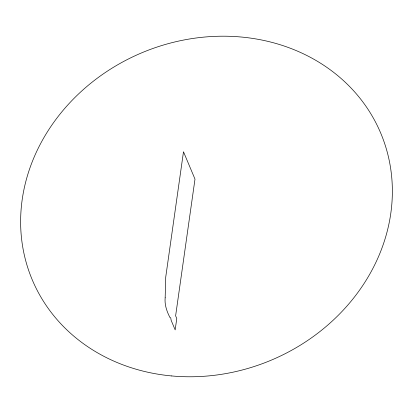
<?xml version="1.0" encoding="UTF-8"?>
<svg xmlns="http://www.w3.org/2000/svg" width="413" height="413" viewBox="0 0 413 413"><rect width="100%" height="100%" fill="white"/><g stroke="black" fill="none" stroke-linecap="round" stroke-linejoin="round"><path stroke-width="0.62" d="M165.164 297.768C164.467 304.773 166.821 311.443 169.991 317.582L170.724 317.803L171.142 320.318L175.164 329.894L176.774 318.547L175.623 315.816L194.993 179.128L183.491 151.767L165.727 277.108L165.164 297.768M171.705 375.949A189.04 166.754 -22.8 0 0 382.01 136.29A189.04 166.754 -22.8 0 0 65.77 107.23A189.04 166.754 -22.8 0 0 171.705 375.949"/></g></svg>
